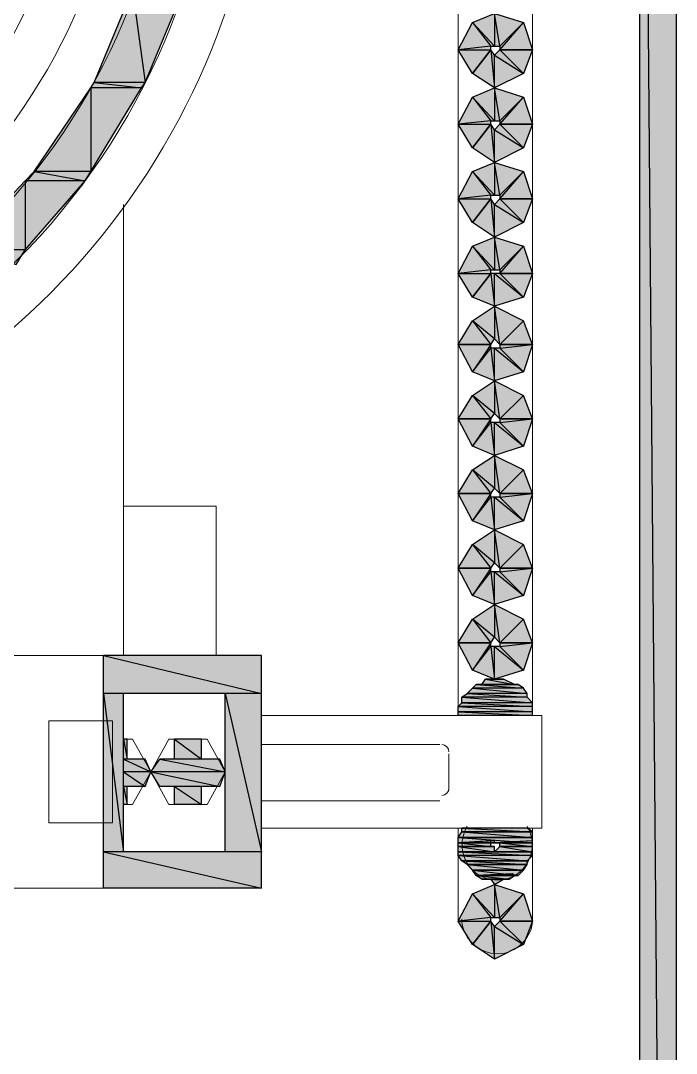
# Model space of a CAD drawing. Header units: millimetres. Extents: x 40 to 176, y -32 to 59.
# Drawn here: x 103.961 to 104.465, y -4.229 to -3.436 of the extents above; entities that cross this region are included whole.
import ezdxf

# ---------------------------------------------------------------- set-up
doc = ezdxf.new("R2010")
doc.units = ezdxf.units.MM
doc.layers.add('15 - Quadro de medição', color=6, linetype='Continuous')

msp = doc.modelspace()

# ---------------------------------------------------------------- hatches: boundary and pattern name
at = {"layer": '15 - Quadro de medição', "true_color": 0x000007}
h = msp.add_hatch(color=7, dxfattribs=at)
h.paths.add_polyline_path([(104.46493, -2.68359), (104.43699, -2.68359), (104.46493, -6.02603)])
h.paths.add_polyline_path([(104.43699, -2.68359), (104.46493, -6.02603), (104.43699, -6.02603)])
h = msp.add_hatch(color=7, dxfattribs=at)
h.paths.add_polyline_path([(104.0864, -3.41269), (104.04729, -3.41269), (104.05707, -3.48393)])
h.paths.add_polyline_path([(104.04729, -3.41269), (104.05707, -3.48393), (104.01796, -3.48393)])
h = msp.add_hatch(color=7, dxfattribs=at)
h.paths.add_polyline_path([(104.35458, -3.45879), (104.32944, -3.45879), (104.3476, -3.43783)])
h.paths.add_polyline_path([(104.32944, -3.45879), (104.3476, -3.43783), (104.32944, -3.45599)])
h.paths.add_polyline_path([(104.3476, -3.43783), (104.32944, -3.45599), (104.32525, -3.43085)])
h.paths.add_polyline_path([(104.32944, -3.45599), (104.32525, -3.43085), (104.32525, -3.45599)])
h.paths.add_polyline_path([(104.32525, -3.43085), (104.32525, -3.45599), (104.30849, -3.43783)])
h.paths.add_polyline_path([(104.32525, -3.45599), (104.30849, -3.43783), (104.32246, -3.45599)])
h.paths.add_polyline_path([(104.30849, -3.43783), (104.32246, -3.45599), (104.29731, -3.45879)])
h.paths.add_polyline_path([(104.32246, -3.45599), (104.29731, -3.45879), (104.32246, -3.45879)])
h.paths.add_polyline_path([(104.29731, -3.45879), (104.32246, -3.45879), (104.30849, -3.47694)])
h = msp.add_hatch(color=7, dxfattribs=at)
h.paths.add_polyline_path([(104.30849, -3.47694), (104.32246, -3.45879), (104.32525, -3.48812)])
h.paths.add_polyline_path([(104.32246, -3.45879), (104.32525, -3.48812), (104.32525, -3.46298)])
h.paths.add_polyline_path([(104.32525, -3.48812), (104.32525, -3.46298), (104.3476, -3.47694)])
h.paths.add_polyline_path([(104.32525, -3.46298), (104.3476, -3.47694), (104.32944, -3.45879)])
h.paths.add_polyline_path([(104.3476, -3.47694), (104.32944, -3.45879), (104.35458, -3.45879)])
h = msp.add_hatch(color=7, dxfattribs=at)
h.paths.add_polyline_path([(104.05428, -3.48812), (104.01517, -3.48812), (104.01517, -3.55237)])
h.paths.add_polyline_path([(104.01517, -3.48812), (104.01517, -3.55237), (103.97187, -3.55237)])
h = msp.add_hatch(color=7, dxfattribs=at)
h.paths.add_polyline_path([(104.05707, -3.48393), (104.01796, -3.48393), (104.05428, -3.48812)])
h.paths.add_polyline_path([(104.01796, -3.48393), (104.05428, -3.48812), (104.01517, -3.48812)])
h = msp.add_hatch(color=7, dxfattribs=at)
h.paths.add_polyline_path([(104.35458, -3.51605), (104.32944, -3.51605), (104.3476, -3.4951)])
h.paths.add_polyline_path([(104.32944, -3.51605), (104.3476, -3.4951), (104.32944, -3.51326)])
h.paths.add_polyline_path([(104.3476, -3.4951), (104.32944, -3.51326), (104.32525, -3.48812)])
h.paths.add_polyline_path([(104.32944, -3.51326), (104.32525, -3.48812), (104.32525, -3.51326)])
h.paths.add_polyline_path([(104.32525, -3.48812), (104.32525, -3.51326), (104.30849, -3.4951)])
h.paths.add_polyline_path([(104.32525, -3.51326), (104.30849, -3.4951), (104.32246, -3.51326)])
h.paths.add_polyline_path([(104.30849, -3.4951), (104.32246, -3.51326), (104.29731, -3.51605)])
h.paths.add_polyline_path([(104.32246, -3.51326), (104.29731, -3.51605), (104.32246, -3.51605)])
h.paths.add_polyline_path([(104.29731, -3.51605), (104.32246, -3.51605), (104.30849, -3.53421)])
h = msp.add_hatch(color=7, dxfattribs=at)
h.paths.add_polyline_path([(104.30849, -3.53421), (104.32246, -3.51605), (104.32525, -3.54539)])
h.paths.add_polyline_path([(104.32246, -3.51605), (104.32525, -3.54539), (104.32525, -3.52024)])
h.paths.add_polyline_path([(104.32525, -3.54539), (104.32525, -3.52024), (104.3476, -3.53421)])
h.paths.add_polyline_path([(104.32525, -3.52024), (104.3476, -3.53421), (104.32944, -3.51605)])
h.paths.add_polyline_path([(104.3476, -3.53421), (104.32944, -3.51605), (104.35458, -3.51605)])
h = msp.add_hatch(color=7, dxfattribs=at)
h.paths.add_polyline_path([(104.01517, -3.55237), (103.97187, -3.55237), (104.01098, -3.55935)])
h.paths.add_polyline_path([(103.97187, -3.55237), (104.01098, -3.55935), (103.96489, -3.55935)])
h = msp.add_hatch(color=7, dxfattribs=at)
h.paths.add_polyline_path([(104.35458, -3.57332), (104.32944, -3.57332), (104.3476, -3.55237)])
h.paths.add_polyline_path([(104.32944, -3.57332), (104.3476, -3.55237), (104.32944, -3.57053)])
h.paths.add_polyline_path([(104.3476, -3.55237), (104.32944, -3.57053), (104.32525, -3.54539)])
h.paths.add_polyline_path([(104.32944, -3.57053), (104.32525, -3.54539), (104.32525, -3.57053)])
h.paths.add_polyline_path([(104.32525, -3.54539), (104.32525, -3.57053), (104.30849, -3.55237)])
h.paths.add_polyline_path([(104.32525, -3.57053), (104.30849, -3.55237), (104.32246, -3.57053)])
h.paths.add_polyline_path([(104.30849, -3.55237), (104.32246, -3.57053), (104.29731, -3.57332)])
h.paths.add_polyline_path([(104.32246, -3.57053), (104.29731, -3.57332), (104.32246, -3.57332)])
h.paths.add_polyline_path([(104.29731, -3.57332), (104.32246, -3.57332), (104.30849, -3.59148)])
h = msp.add_hatch(color=7, dxfattribs=at)
h.paths.add_polyline_path([(104.01098, -3.55935), (103.96489, -3.55935), (103.96489, -3.61243)])
h.paths.add_polyline_path([(103.96489, -3.55935), (103.96489, -3.61243), (103.9146, -3.61243)])
h = msp.add_hatch(color=7, dxfattribs=at)
h.paths.add_polyline_path([(104.30849, -3.59148), (104.32246, -3.57332), (104.32525, -3.60265)])
h.paths.add_polyline_path([(104.32246, -3.57332), (104.32525, -3.60265), (104.32525, -3.57751)])
h.paths.add_polyline_path([(104.32525, -3.60265), (104.32525, -3.57751), (104.3476, -3.59148)])
h.paths.add_polyline_path([(104.32525, -3.57751), (104.3476, -3.59148), (104.32944, -3.57332)])
h.paths.add_polyline_path([(104.3476, -3.59148), (104.32944, -3.57332), (104.35458, -3.57332)])
h = msp.add_hatch(color=7, dxfattribs=at)
h.paths.add_polyline_path([(104.35458, -3.63059), (104.32944, -3.63059), (104.3476, -3.60964)])
h.paths.add_polyline_path([(104.32944, -3.63059), (104.3476, -3.60964), (104.32944, -3.62779)])
h.paths.add_polyline_path([(104.3476, -3.60964), (104.32944, -3.62779), (104.32525, -3.60265)])
h.paths.add_polyline_path([(104.32944, -3.62779), (104.32525, -3.60265), (104.32525, -3.62779)])
h.paths.add_polyline_path([(104.32525, -3.60265), (104.32525, -3.62779), (104.30849, -3.60964)])
h.paths.add_polyline_path([(104.32525, -3.62779), (104.30849, -3.60964), (104.32246, -3.62779)])
h.paths.add_polyline_path([(104.30849, -3.60964), (104.32246, -3.62779), (104.29731, -3.63059)])
h.paths.add_polyline_path([(104.32246, -3.62779), (104.29731, -3.63059), (104.32246, -3.63059)])
h.paths.add_polyline_path([(104.29731, -3.63059), (104.32246, -3.63059), (104.30849, -3.64875)])
h = msp.add_hatch(color=7, dxfattribs=at)
h.paths.add_polyline_path([(103.96489, -3.61243), (103.9146, -3.61243), (103.9579, -3.6236)])
h.paths.add_polyline_path([(103.9146, -3.61243), (103.9579, -3.6236), (103.90064, -3.6236)])
h = msp.add_hatch(color=7, dxfattribs=at)
h.paths.add_polyline_path([(104.30849, -3.64875), (104.32246, -3.63059), (104.32525, -3.65573)])
h.paths.add_polyline_path([(104.32246, -3.63059), (104.32525, -3.65573), (104.32525, -3.63059)])
h.paths.add_polyline_path([(104.32525, -3.65573), (104.32525, -3.63059), (104.3476, -3.64875)])
h.paths.add_polyline_path([(104.32525, -3.63059), (104.3476, -3.64875), (104.32944, -3.63059)])
h.paths.add_polyline_path([(104.3476, -3.64875), (104.32944, -3.63059), (104.35458, -3.63059)])
h = msp.add_hatch(color=7, dxfattribs=at)
h.paths.add_polyline_path([(104.35458, -3.68506), (104.3476, -3.6669), (104.32944, -3.68506)])
h.paths.add_polyline_path([(104.3476, -3.6669), (104.32944, -3.68506), (104.32525, -3.65573)])
h.paths.add_polyline_path([(104.32944, -3.68506), (104.32525, -3.65573), (104.32525, -3.68087)])
h.paths.add_polyline_path([(104.32525, -3.65573), (104.32525, -3.68087), (104.30849, -3.6669)])
h.paths.add_polyline_path([(104.32525, -3.68087), (104.30849, -3.6669), (104.32246, -3.68506)])
h.paths.add_polyline_path([(104.30849, -3.6669), (104.32246, -3.68506), (104.29731, -3.68506)])
h = msp.add_hatch(color=7, dxfattribs=at)
h.paths.add_polyline_path([(104.29731, -3.68506), (104.32246, -3.68506), (104.30849, -3.70601)])
h.paths.add_polyline_path([(104.32246, -3.68506), (104.30849, -3.70601), (104.32246, -3.68785)])
h.paths.add_polyline_path([(104.30849, -3.70601), (104.32246, -3.68785), (104.32525, -3.713)])
h.paths.add_polyline_path([(104.32246, -3.68785), (104.32525, -3.713), (104.32525, -3.68785)])
h.paths.add_polyline_path([(104.32525, -3.713), (104.32525, -3.68785), (104.3476, -3.70601)])
h.paths.add_polyline_path([(104.32525, -3.68785), (104.3476, -3.70601), (104.32944, -3.68785)])
h.paths.add_polyline_path([(104.3476, -3.70601), (104.32944, -3.68785), (104.35458, -3.68506)])
h.paths.add_polyline_path([(104.32944, -3.68785), (104.35458, -3.68506), (104.32944, -3.68506)])
h = msp.add_hatch(color=7, dxfattribs=at)
h.paths.add_polyline_path([(104.35458, -3.74233), (104.3476, -3.72417), (104.32944, -3.74233)])
h.paths.add_polyline_path([(104.3476, -3.72417), (104.32944, -3.74233), (104.32525, -3.713)])
h.paths.add_polyline_path([(104.32944, -3.74233), (104.32525, -3.713), (104.32525, -3.73814)])
h.paths.add_polyline_path([(104.32525, -3.713), (104.32525, -3.73814), (104.30849, -3.72417)])
h.paths.add_polyline_path([(104.32525, -3.73814), (104.30849, -3.72417), (104.32246, -3.74233)])
h.paths.add_polyline_path([(104.30849, -3.72417), (104.32246, -3.74233), (104.29731, -3.74233)])
h = msp.add_hatch(color=7, dxfattribs=at)
h.paths.add_polyline_path([(104.29731, -3.74233), (104.32246, -3.74233), (104.30849, -3.76328)])
h.paths.add_polyline_path([(104.32246, -3.74233), (104.30849, -3.76328), (104.32246, -3.74512)])
h.paths.add_polyline_path([(104.30849, -3.76328), (104.32246, -3.74512), (104.32525, -3.77026)])
h.paths.add_polyline_path([(104.32246, -3.74512), (104.32525, -3.77026), (104.32525, -3.74512)])
h.paths.add_polyline_path([(104.32525, -3.77026), (104.32525, -3.74512), (104.3476, -3.76328)])
h.paths.add_polyline_path([(104.32525, -3.74512), (104.3476, -3.76328), (104.32944, -3.74512)])
h.paths.add_polyline_path([(104.3476, -3.76328), (104.32944, -3.74512), (104.35458, -3.74233)])
h.paths.add_polyline_path([(104.32944, -3.74512), (104.35458, -3.74233), (104.32944, -3.74233)])
h = msp.add_hatch(color=7, dxfattribs=at)
h.paths.add_polyline_path([(104.35458, -3.7996), (104.3476, -3.78144), (104.32944, -3.7996)])
h.paths.add_polyline_path([(104.3476, -3.78144), (104.32944, -3.7996), (104.32525, -3.77026)])
h.paths.add_polyline_path([(104.32944, -3.7996), (104.32525, -3.77026), (104.32525, -3.79541)])
h.paths.add_polyline_path([(104.32525, -3.77026), (104.32525, -3.79541), (104.30849, -3.78144)])
h.paths.add_polyline_path([(104.32525, -3.79541), (104.30849, -3.78144), (104.32246, -3.7996)])
h.paths.add_polyline_path([(104.30849, -3.78144), (104.32246, -3.7996), (104.29731, -3.7996)])
h = msp.add_hatch(color=7, dxfattribs=at)
h.paths.add_polyline_path([(104.29731, -3.7996), (104.32246, -3.7996), (104.30849, -3.82055)])
h.paths.add_polyline_path([(104.32246, -3.7996), (104.30849, -3.82055), (104.32246, -3.80239)])
h.paths.add_polyline_path([(104.30849, -3.82055), (104.32246, -3.80239), (104.32525, -3.82753)])
h.paths.add_polyline_path([(104.32246, -3.80239), (104.32525, -3.82753), (104.32525, -3.80239)])
h.paths.add_polyline_path([(104.32525, -3.82753), (104.32525, -3.80239), (104.3476, -3.82055)])
h.paths.add_polyline_path([(104.32525, -3.80239), (104.3476, -3.82055), (104.32944, -3.80239)])
h.paths.add_polyline_path([(104.3476, -3.82055), (104.32944, -3.80239), (104.35458, -3.7996)])
h.paths.add_polyline_path([(104.32944, -3.80239), (104.35458, -3.7996), (104.32944, -3.7996)])
h = msp.add_hatch(color=7, dxfattribs=at)
h.paths.add_polyline_path([(104.35458, -3.85686), (104.3476, -3.8387), (104.32944, -3.85686)])
h.paths.add_polyline_path([(104.3476, -3.8387), (104.32944, -3.85686), (104.32525, -3.82753)])
h.paths.add_polyline_path([(104.32944, -3.85686), (104.32525, -3.82753), (104.32525, -3.85267)])
h.paths.add_polyline_path([(104.32525, -3.82753), (104.32525, -3.85267), (104.30849, -3.8387)])
h.paths.add_polyline_path([(104.32525, -3.85267), (104.30849, -3.8387), (104.32246, -3.85686)])
h.paths.add_polyline_path([(104.30849, -3.8387), (104.32246, -3.85686), (104.29731, -3.85686)])
h = msp.add_hatch(color=7, dxfattribs=at)
h.paths.add_polyline_path([(104.29731, -3.85686), (104.32246, -3.85686), (104.30849, -3.87781)])
h.paths.add_polyline_path([(104.32246, -3.85686), (104.30849, -3.87781), (104.32246, -3.85966)])
h.paths.add_polyline_path([(104.30849, -3.87781), (104.32246, -3.85966), (104.32525, -3.8848)])
h.paths.add_polyline_path([(104.32246, -3.85966), (104.32525, -3.8848), (104.32525, -3.85966)])
h.paths.add_polyline_path([(104.32525, -3.8848), (104.32525, -3.85966), (104.3476, -3.87781)])
h.paths.add_polyline_path([(104.32525, -3.85966), (104.3476, -3.87781), (104.32944, -3.85966)])
h.paths.add_polyline_path([(104.3476, -3.87781), (104.32944, -3.85966), (104.35458, -3.85686)])
h.paths.add_polyline_path([(104.32944, -3.85966), (104.35458, -3.85686), (104.32944, -3.85686)])
h = msp.add_hatch(color=7, dxfattribs=at)
h.paths.add_polyline_path([(104.35458, -3.91413), (104.3476, -3.89597), (104.32944, -3.91413)])
h.paths.add_polyline_path([(104.3476, -3.89597), (104.32944, -3.91413), (104.32525, -3.8848)])
h.paths.add_polyline_path([(104.32944, -3.91413), (104.32525, -3.8848), (104.32525, -3.90994)])
h.paths.add_polyline_path([(104.32525, -3.8848), (104.32525, -3.90994), (104.30849, -3.89597)])
h.paths.add_polyline_path([(104.32525, -3.90994), (104.30849, -3.89597), (104.32246, -3.91413)])
h.paths.add_polyline_path([(104.30849, -3.89597), (104.32246, -3.91413), (104.29731, -3.91413)])
h = msp.add_hatch(color=7, dxfattribs=at)
h.paths.add_polyline_path([(104.29731, -3.91413), (104.32246, -3.91413), (104.30849, -3.93508)])
h.paths.add_polyline_path([(104.32246, -3.91413), (104.30849, -3.93508), (104.32246, -3.91692)])
h.paths.add_polyline_path([(104.30849, -3.93508), (104.32246, -3.91692), (104.32525, -3.94206)])
h.paths.add_polyline_path([(104.32246, -3.91692), (104.32525, -3.94206), (104.32525, -3.91692)])
h.paths.add_polyline_path([(104.32525, -3.94206), (104.32525, -3.91692), (104.3476, -3.93508)])
h.paths.add_polyline_path([(104.32525, -3.91692), (104.3476, -3.93508), (104.32944, -3.91692)])
h.paths.add_polyline_path([(104.3476, -3.93508), (104.32944, -3.91692), (104.35458, -3.91413)])
h.paths.add_polyline_path([(104.32944, -3.91692), (104.35458, -3.91413), (104.32944, -3.91413)])
h = msp.add_hatch(color=7, dxfattribs=at)
h.paths.add_polyline_path([(104.14646, -3.92391), (104.02495, -3.92391), (104.14646, -3.95324)])
h.paths.add_polyline_path([(104.02495, -3.92391), (104.14646, -3.95324), (104.02495, -3.95324)])
h = msp.add_hatch(color=7, dxfattribs=at)
h.paths.add_polyline_path([(104.3476, -3.94905), (104.30849, -3.94905), (104.35039, -3.95324)])
h.paths.add_polyline_path([(104.30849, -3.94905), (104.35039, -3.95324), (104.3043, -3.95324)])
h = msp.add_hatch(color=7, dxfattribs=at)
h.paths.add_polyline_path([(104.34341, -3.94626), (104.31128, -3.94626), (104.3476, -3.94905)])
h.paths.add_polyline_path([(104.31128, -3.94626), (104.3476, -3.94905), (104.30849, -3.94905)])
h = msp.add_hatch(color=7, dxfattribs=at)
h.paths.add_polyline_path([(104.33223, -3.94206), (104.31827, -3.94206), (104.34061, -3.94626)])
h.paths.add_polyline_path([(104.31827, -3.94206), (104.34061, -3.94626), (104.31547, -3.94626)])
h = msp.add_hatch(color=7, dxfattribs=at)
h.paths.add_polyline_path([(104.04031, -3.95324), (104.02495, -3.95324), (104.04031, -4.07476)])
h.paths.add_polyline_path([(104.02495, -3.95324), (104.04031, -4.07476), (104.02495, -4.07476)])
h = msp.add_hatch(color=7, dxfattribs=at)
h.paths.add_polyline_path([(104.14646, -3.95324), (104.11853, -3.95324), (104.14646, -4.07476)])
h.paths.add_polyline_path([(104.11853, -3.95324), (104.14646, -4.07476), (104.11853, -4.07476)])
h = msp.add_hatch(color=7, dxfattribs=at)
h.paths.add_polyline_path([(104.35039, -3.95324), (104.3043, -3.95324), (104.35039, -3.95603)])
h.paths.add_polyline_path([(104.3043, -3.95324), (104.35039, -3.95603), (104.30011, -3.95603)])
h = msp.add_hatch(color=7, dxfattribs=at)
h.paths.add_polyline_path([(104.35039, -3.95603), (104.30011, -3.95603), (104.35458, -3.96022)])
h.paths.add_polyline_path([(104.30011, -3.95603), (104.35458, -3.96022), (104.30011, -3.96022)])
h = msp.add_hatch(color=7, dxfattribs=at)
h.paths.add_polyline_path([(104.35458, -3.96022), (104.30011, -3.96022), (104.35458, -3.96302)])
h.paths.add_polyline_path([(104.30011, -3.96022), (104.35458, -3.96302), (104.29731, -3.96302)])
h = msp.add_hatch(color=7, dxfattribs=at)
h.paths.add_polyline_path([(104.35458, -3.96302), (104.29731, -3.96302), (104.35458, -3.96721)])
h.paths.add_polyline_path([(104.29731, -3.96302), (104.35458, -3.96721), (104.29731, -3.96721)])
h = msp.add_hatch(color=7, dxfattribs=at)
h.paths.add_polyline_path([(104.35458, -3.96721), (104.29731, -3.96721), (104.35458, -3.97)])
h.paths.add_polyline_path([(104.29731, -3.96721), (104.35458, -3.97), (104.29731, -3.97)])
h = msp.add_hatch(color=7, dxfattribs=at)
h.paths.add_polyline_path([(104.0431, -3.98816), (104.04031, -3.98816), (104.0431, -4.00352)])
h.paths.add_polyline_path([(104.04031, -3.98816), (104.0431, -4.00352), (104.04031, -4.00352)])
h = msp.add_hatch(color=7, dxfattribs=at)
h.paths.add_polyline_path([(104.10037, -3.98816), (104.07942, -3.98816), (104.10037, -4.00352)])
h.paths.add_polyline_path([(104.07942, -3.98816), (104.10037, -4.00352), (104.07942, -4.00352)])
h = msp.add_hatch(color=7, dxfattribs=at)
h.paths.add_polyline_path([(104.05707, -4.00352), (104.04031, -4.00352), (104.06126, -4.0133)])
h.paths.add_polyline_path([(104.04031, -4.00352), (104.06126, -4.0133), (104.04031, -4.0133)])
h = msp.add_hatch(color=7, dxfattribs=at)
h.paths.add_polyline_path([(104.11434, -4.00352), (104.06825, -4.00352), (104.11853, -4.0133)])
h.paths.add_polyline_path([(104.06825, -4.00352), (104.11853, -4.0133), (104.06126, -4.0133)])
h = msp.add_hatch(color=7, dxfattribs=at)
h.paths.add_polyline_path([(104.06126, -4.0133), (104.04031, -4.0133), (104.05707, -4.02447)])
h.paths.add_polyline_path([(104.04031, -4.0133), (104.05707, -4.02447), (104.04031, -4.02447)])
h = msp.add_hatch(color=7, dxfattribs=at)
h.paths.add_polyline_path([(104.11853, -4.0133), (104.06126, -4.0133), (104.11434, -4.02447)])
h.paths.add_polyline_path([(104.06126, -4.0133), (104.11434, -4.02447), (104.06825, -4.02447)])
h = msp.add_hatch(color=7, dxfattribs=at)
h.paths.add_polyline_path([(104.0431, -4.02447), (104.04031, -4.02447), (104.0431, -4.03844)])
h.paths.add_polyline_path([(104.04031, -4.02447), (104.0431, -4.03844), (104.04031, -4.03844)])
h = msp.add_hatch(color=7, dxfattribs=at)
h.paths.add_polyline_path([(104.10037, -4.02447), (104.07942, -4.02447), (104.10037, -4.03844)])
h.paths.add_polyline_path([(104.07942, -4.02447), (104.10037, -4.03844), (104.07942, -4.03844)])
h = msp.add_hatch(color=7, dxfattribs=at)
h.paths.add_polyline_path([(104.35458, -4.05939), (104.30011, -4.05939), (104.35458, -4.06358)])
h.paths.add_polyline_path([(104.30011, -4.05939), (104.35458, -4.06358), (104.29731, -4.06358)])
h.paths.add_polyline_path([(104.35458, -4.06358), (104.29731, -4.06358)])
h.paths.add_polyline_path([(104.29731, -4.06358), (104.35458, -4.06358)])
h = msp.add_hatch(color=7, dxfattribs=at)
h.paths.add_polyline_path([(104.35039, -4.0566), (104.30011, -4.0566), (104.35458, -4.05939)])
h.paths.add_polyline_path([(104.30011, -4.0566), (104.35458, -4.05939), (104.30011, -4.05939)])
h.paths.add_polyline_path([(104.35458, -4.05939), (104.30011, -4.05939)])
h.paths.add_polyline_path([(104.30011, -4.05939), (104.35458, -4.05939)])
h = msp.add_hatch(color=7, dxfattribs=at)
h.paths.add_polyline_path([(104.35458, -4.06358), (104.29731, -4.06358), (104.35458, -4.06777)])
h.paths.add_polyline_path([(104.29731, -4.06358), (104.35458, -4.06777), (104.29731, -4.06777)])
h = msp.add_hatch(color=7, dxfattribs=at)
h.paths.add_polyline_path([(104.29731, -4.06777), (104.32525, -4.06777), (104.32525, -4.06638)])
h.paths.add_polyline_path([(104.32525, -4.06777), (104.32525, -4.06638), (104.29731, -4.06777)])
h = msp.add_hatch(color=7, dxfattribs=at)
h.paths.add_polyline_path([(104.29731, -4.06777), (104.32525, -4.06777), (104.32525, -4.06638)])
h.paths.add_polyline_path([(104.32525, -4.06777), (104.32525, -4.06638), (104.29731, -4.06777)])
h = msp.add_hatch(color=7, dxfattribs=at)
h.paths.add_polyline_path([(104.29731, -4.06777), (104.32525, -4.06777), (104.32525, -4.06638)])
h.paths.add_polyline_path([(104.32525, -4.06777), (104.32525, -4.06638), (104.29731, -4.06777)])
h = msp.add_hatch(color=7, dxfattribs=at)
h.paths.add_polyline_path([(104.32246, -4.06777), (104.32246, -4.06638), (104.29731, -4.06777)])
h.paths.add_polyline_path([(104.32246, -4.06777), (104.29731, -4.06777), (104.32525, -4.06777)])
h = msp.add_hatch(color=7, dxfattribs=at)
h.paths.add_polyline_path([(104.29731, -4.06777), (104.32246, -4.06777), (104.32246, -4.06638)])
h.paths.add_polyline_path([(104.32246, -4.06777), (104.32246, -4.06638), (104.29731, -4.06777)])
h = msp.add_hatch(color=7, dxfattribs=at)
h.paths.add_polyline_path([(104.29731, -4.06777), (104.32246, -4.06777), (104.32246, -4.06638)])
h.paths.add_polyline_path([(104.32246, -4.06777), (104.32246, -4.06638), (104.29731, -4.06777)])
h = msp.add_hatch(color=7, dxfattribs=at)
h.paths.add_polyline_path([(104.29731, -4.06777), (104.32246, -4.06777), (104.32246, -4.06638)])
h.paths.add_polyline_path([(104.32246, -4.06777), (104.32246, -4.06638), (104.29731, -4.06777)])
h = msp.add_hatch(color=7, dxfattribs=at)
h.paths.add_polyline_path([(104.32246, -4.06777), (104.29731, -4.06777), (104.32246, -4.07057)])
h.paths.add_polyline_path([(104.29731, -4.06777), (104.32246, -4.07057), (104.29731, -4.07057)])
h = msp.add_hatch(color=7, dxfattribs=at)
h.paths.add_polyline_path([(104.32525, -4.06777), (104.35458, -4.06777), (104.35458, -4.06638)])
h.paths.add_polyline_path([(104.35458, -4.06777), (104.35458, -4.06638), (104.32525, -4.06777)])
h = msp.add_hatch(color=7, dxfattribs=at)
h.paths.add_polyline_path([(104.32944, -4.06777), (104.35458, -4.06777), (104.35458, -4.06638)])
h.paths.add_polyline_path([(104.35458, -4.06777), (104.35458, -4.06638), (104.32944, -4.06777)])
h = msp.add_hatch(color=7, dxfattribs=at)
h.paths.add_polyline_path([(104.32944, -4.06777), (104.35458, -4.06777), (104.35458, -4.06638)])
h.paths.add_polyline_path([(104.35458, -4.06777), (104.35458, -4.06638), (104.32944, -4.06777)])
h = msp.add_hatch(color=7, dxfattribs=at)
h.paths.add_polyline_path([(104.32944, -4.06777), (104.35458, -4.06777), (104.35458, -4.06638)])
h.paths.add_polyline_path([(104.35458, -4.06777), (104.35458, -4.06638), (104.32944, -4.06777)])
h = msp.add_hatch(color=7, dxfattribs=at)
h.paths.add_polyline_path([(104.32944, -4.06777), (104.35458, -4.06777), (104.35458, -4.06638)])
h.paths.add_polyline_path([(104.35458, -4.06777), (104.35458, -4.06638), (104.32944, -4.06777)])
h = msp.add_hatch(color=7, dxfattribs=at)
h.paths.add_polyline_path([(104.32944, -4.06777), (104.35458, -4.06777), (104.35458, -4.06638)])
h.paths.add_polyline_path([(104.35458, -4.06777), (104.35458, -4.06638), (104.32944, -4.06777)])
h.paths.add_polyline_path([(104.35458, -4.06777), (104.32944, -4.06777)])
h.paths.add_polyline_path([(104.32944, -4.06777), (104.35458, -4.06777), (104.35458, -4.06638)])
h = msp.add_hatch(color=7, dxfattribs=at)
h.paths.add_polyline_path([(104.35458, -4.06777), (104.32944, -4.06777), (104.35458, -4.07057)])
h.paths.add_polyline_path([(104.32944, -4.06777), (104.35458, -4.07057), (104.32944, -4.07057)])
h = msp.add_hatch(color=7, dxfattribs=at)
h.paths.add_polyline_path([(104.14646, -4.07476), (104.02495, -4.07476), (104.14646, -4.10269)])
h.paths.add_polyline_path([(104.02495, -4.07476), (104.14646, -4.10269), (104.02495, -4.10269)])
h = msp.add_hatch(color=7, dxfattribs=at)
h.paths.add_polyline_path([(104.32525, -4.07057), (104.29731, -4.07057)])
h.paths.add_polyline_path([(104.32525, -4.07057), (104.29731, -4.07057), (104.32246, -4.07057)])
h = msp.add_hatch(color=7, dxfattribs=at)
h.paths.add_polyline_path([(104.32525, -4.07057), (104.29731, -4.07057), (104.32525, -4.07476)])
h.paths.add_polyline_path([(104.29731, -4.07057), (104.32525, -4.07476), (104.29731, -4.07476)])
h = msp.add_hatch(color=7, dxfattribs=at)
h.paths.add_polyline_path([(104.35458, -4.07476), (104.29731, -4.07476), (104.35458, -4.07755)])
h.paths.add_polyline_path([(104.29731, -4.07476), (104.35458, -4.07755), (104.29731, -4.07755)])
h = msp.add_hatch(color=7, dxfattribs=at)
h.paths.add_polyline_path([(104.35458, -4.07057), (104.32944, -4.07057), (104.35458, -4.07476)])
h.paths.add_polyline_path([(104.32944, -4.07057), (104.35458, -4.07476), (104.32525, -4.07476)])
h = msp.add_hatch(color=7, dxfattribs=at)
h.paths.add_polyline_path([(104.35458, -4.07755), (104.29731, -4.07755), (104.35039, -4.08174)])
h.paths.add_polyline_path([(104.29731, -4.07755), (104.35039, -4.08174), (104.30011, -4.08174)])
h.paths.add_polyline_path([(104.35039, -4.08174), (104.30011, -4.08174)])
h.paths.add_polyline_path([(104.30011, -4.08174), (104.35039, -4.08174)])
h = msp.add_hatch(color=7, dxfattribs=at)
h.paths.add_polyline_path([(104.35039, -4.08174), (104.30011, -4.08174), (104.35039, -4.08453)])
h.paths.add_polyline_path([(104.30011, -4.08174), (104.35039, -4.08453), (104.3043, -4.08453)])
h.paths.add_polyline_path([(104.35039, -4.08453), (104.3043, -4.08453)])
h.paths.add_polyline_path([(104.3043, -4.08453), (104.35039, -4.08453)])
h = msp.add_hatch(color=7, dxfattribs=at)
h.paths.add_polyline_path([(104.35039, -4.08453), (104.3043, -4.08453), (104.3476, -4.08872)])
h.paths.add_polyline_path([(104.3043, -4.08453), (104.3476, -4.08872), (104.30849, -4.08872)])
h.paths.add_polyline_path([(104.3476, -4.08872), (104.30849, -4.08872)])
h.paths.add_polyline_path([(104.30849, -4.08872), (104.3476, -4.08872)])
h = msp.add_hatch(color=7, dxfattribs=at)
h.paths.add_polyline_path([(104.3476, -4.08872), (104.30849, -4.08872), (104.34341, -4.09291)])
h.paths.add_polyline_path([(104.30849, -4.08872), (104.34341, -4.09291), (104.31128, -4.09291)])
h = msp.add_hatch(color=7, dxfattribs=at)
h.paths.add_polyline_path([(104.34061, -4.09291), (104.33922, -4.09152), (104.31128, -4.09291)])
h.paths.add_polyline_path([(104.34061, -4.09291), (104.31128, -4.09291), (104.34341, -4.09291)])
h = msp.add_hatch(color=7, dxfattribs=at)
h.paths.add_polyline_path([(104.34061, -4.09291), (104.31128, -4.09291), (104.33642, -4.09571)])
h.paths.add_polyline_path([(104.31128, -4.09291), (104.33642, -4.09571), (104.31547, -4.09571)])
h.paths.add_polyline_path([(104.33642, -4.09571), (104.31547, -4.09571)])
h.paths.add_polyline_path([(104.31547, -4.09571), (104.33642, -4.09571)])
h = msp.add_hatch(color=7, dxfattribs=at)
h.paths.add_polyline_path([(104.33642, -4.09571), (104.31547, -4.09571), (104.33223, -4.09571)])
h.paths.add_polyline_path([(104.31547, -4.09571), (104.33223, -4.09571), (104.32246, -4.09571)])
h.paths.add_polyline_path([(104.33223, -4.09571), (104.32246, -4.09571), (104.32525, -4.0999)])
h = msp.add_hatch(color=7, dxfattribs=at)
h.paths.add_polyline_path([(104.35458, -4.12783), (104.32944, -4.12783), (104.3476, -4.10688)])
h.paths.add_polyline_path([(104.32944, -4.12783), (104.3476, -4.10688), (104.32944, -4.12504)])
h.paths.add_polyline_path([(104.3476, -4.10688), (104.32944, -4.12504), (104.32525, -4.0999)])
h.paths.add_polyline_path([(104.32944, -4.12504), (104.32525, -4.0999), (104.32525, -4.12504)])
h.paths.add_polyline_path([(104.32525, -4.0999), (104.32525, -4.12504), (104.30849, -4.10688)])
h.paths.add_polyline_path([(104.32525, -4.12504), (104.30849, -4.10688), (104.32246, -4.12504)])
h.paths.add_polyline_path([(104.30849, -4.10688), (104.32246, -4.12504), (104.29731, -4.12783)])
h.paths.add_polyline_path([(104.32246, -4.12504), (104.29731, -4.12783), (104.32246, -4.12783)])
h.paths.add_polyline_path([(104.29731, -4.12783), (104.32246, -4.12783), (104.30849, -4.14599)])
h = msp.add_hatch(color=7, dxfattribs=at)
h.paths.add_polyline_path([(104.30849, -4.14599), (104.32246, -4.12783), (104.32525, -4.15717)])
h.paths.add_polyline_path([(104.32246, -4.12783), (104.32525, -4.15717), (104.32525, -4.13202)])
h.paths.add_polyline_path([(104.32525, -4.15717), (104.32525, -4.13202), (104.3476, -4.14599)])
h.paths.add_polyline_path([(104.32525, -4.13202), (104.3476, -4.14599), (104.32944, -4.12783)])
h.paths.add_polyline_path([(104.3476, -4.14599), (104.32944, -4.12783), (104.35458, -4.12783)])

# ---------------------------------------------------------------- linework, layer by layer
at = {"layer": '15 - Quadro de medição', "color": 7, "linetype": 'Continuous', "lineweight": 20, "true_color": 0x000007}
for points in [[(102.72037, -2.4615), (104.43699, -2.4615), (104.43699, -6.02603), (102.71339, -6.02603), (102.71199, -6.02603), (102.64914, -6.02603)], [(104.43699, -6.02603), (104.46493, -6.02603), (104.46493, -2.68359)], [(104.29731, -3.06211), (104.29731, -3.97), (104.29731, -3.97)], [(104.35458, -3.97), (104.35458, -3.06211), (104.35458, -3.06211)], [(104.04031, -3.92391), (104.04031, -3.57751), (104.04031, -3.57751)], [(104.11155, -3.92391), (104.11155, -3.80937), (104.04031, -3.80937)], [(104.02495, -3.92391), (104.02495, -4.10269), (104.02495, -4.10269)], [(104.04031, -3.95324), (104.11853, -3.95324), (104.11853, -4.07476), (104.04031, -4.07476)], [(104.04031, -3.95324), (104.04031, -4.07476), (104.04031, -4.07476)], [(104.14646, -3.97), (104.36157, -3.97), (104.36157, -4.0566), (104.14646, -4.0566)], [(104.04031, -3.98816), (104.04729, -3.98816), (104.06126, -4.0133), (104.04729, -4.03844), (104.04031, -4.03844)], [(104.04729, -3.98816), (104.0431, -3.98816), (104.0431, -4.00352)], [(104.07942, -3.98816), (104.07942, -4.00352), (104.07942, -4.00352)], [(104.10037, -3.98816), (104.10037, -4.00352), (104.10037, -4.00352)], [(104.28335, -3.99235), (104.14646, -3.99235), (104.14646, -3.99235)], [(104.05707, -4.00352), (104.0431, -4.00352), (104.0431, -4.00352)], [(104.07942, -4.00352), (104.06825, -4.00352), (104.06825, -4.00352)], [(104.11434, -4.00352), (104.10037, -4.00352), (104.10037, -4.00352)], [(104.29033, -4.02727), (104.29033, -3.99933), (104.29033, -3.99933)], [(104.05707, -4.02447), (104.0431, -4.02447), (104.0431, -4.02447)], [(104.0431, -4.02447), (104.0431, -4.03844), (104.0431, -4.03844)], [(104.07942, -4.02447), (104.06825, -4.02447), (104.06825, -4.02447)], [(104.07942, -4.02447), (104.07942, -4.03844), (104.07942, -4.03844)], [(104.10037, -4.02447), (104.10037, -4.03844), (104.10037, -4.03844)], [(104.11434, -4.02447), (104.10037, -4.02447), (104.10037, -4.02447)], [(104.14646, -4.03565), (104.28335, -4.03565), (104.28335, -4.03565)], [(104.29731, -4.0566), (104.29731, -4.12783), (104.29731, -4.12783)], [(104.35458, -4.12783), (104.35458, -4.0566), (104.35458, -4.0566)], [(104.32525, -4.15717), (104.32385, -4.15577), (104.32385, -4.15577)]]:
    msp.add_lwpolyline(points, dxfattribs=at)
at = {"layer": '15 - Quadro de medição', "color": 7, "linetype": 'Continuous', "lineweight": -2, "true_color": 0x000007}
for points in [[(104.46493, -2.68359), (104.43699, -2.68359), (104.46493, -6.02603)], [(104.43699, -2.68359), (104.46493, -6.02603), (104.43699, -6.02603)], [(104.04729, -3.41269), (104.05707, -3.48393), (104.01796, -3.48393)], [(104.0864, -3.41269), (104.04729, -3.41269), (104.05707, -3.48393)], [(104.32525, -3.43085), (104.32525, -3.45599), (104.30849, -3.43783)], [(104.3476, -3.43783), (104.32944, -3.45599), (104.32525, -3.43085)], [(104.32944, -3.45599), (104.32525, -3.43085), (104.32525, -3.45599)], [(104.30849, -3.43783), (104.32246, -3.45599), (104.29731, -3.45879)], [(104.32525, -3.45599), (104.30849, -3.43783), (104.32246, -3.45599)], [(104.35458, -3.45879), (104.32944, -3.45879), (104.3476, -3.43783)], [(104.32944, -3.45879), (104.3476, -3.43783), (104.32944, -3.45599)], [(104.32246, -3.45599), (104.29731, -3.45879), (104.32246, -3.45879)], [(104.29731, -3.45879), (104.32246, -3.45879), (104.30849, -3.47694)], [(104.30849, -3.47694), (104.32246, -3.45879), (104.32525, -3.48812)], [(104.32246, -3.45879), (104.32525, -3.48812), (104.32525, -3.46298)], [(104.32525, -3.46298), (104.3476, -3.47694), (104.32944, -3.45879)], [(104.32525, -3.48812), (104.32525, -3.46298), (104.3476, -3.47694)], [(104.3476, -3.47694), (104.32944, -3.45879), (104.35458, -3.45879)], [(104.01517, -3.48812), (104.01517, -3.55237), (103.97187, -3.55237)], [(104.01796, -3.48393), (104.05428, -3.48812), (104.01517, -3.48812)], [(104.05428, -3.48812), (104.01517, -3.48812), (104.01517, -3.55237)], [(104.05707, -3.48393), (104.01796, -3.48393), (104.05428, -3.48812)], [(104.32525, -3.48812), (104.32525, -3.51326), (104.30849, -3.4951)], [(104.3476, -3.4951), (104.32944, -3.51326), (104.32525, -3.48812)], [(104.32944, -3.51326), (104.32525, -3.48812), (104.32525, -3.51326)], [(104.30849, -3.4951), (104.32246, -3.51326), (104.29731, -3.51605)], [(104.32525, -3.51326), (104.30849, -3.4951), (104.32246, -3.51326)], [(104.35458, -3.51605), (104.32944, -3.51605), (104.3476, -3.4951)], [(104.32944, -3.51605), (104.3476, -3.4951), (104.32944, -3.51326)], [(104.32246, -3.51326), (104.29731, -3.51605), (104.32246, -3.51605)], [(104.29731, -3.51605), (104.32246, -3.51605), (104.30849, -3.53421)], [(104.30849, -3.53421), (104.32246, -3.51605), (104.32525, -3.54539)], [(104.32246, -3.51605), (104.32525, -3.54539), (104.32525, -3.52024)], [(104.32525, -3.52024), (104.3476, -3.53421), (104.32944, -3.51605)], [(104.32525, -3.54539), (104.32525, -3.52024), (104.3476, -3.53421)], [(104.3476, -3.53421), (104.32944, -3.51605), (104.35458, -3.51605)], [(103.97187, -3.55237), (104.01098, -3.55935), (103.96489, -3.55935)], [(104.01517, -3.55237), (103.97187, -3.55237), (104.01098, -3.55935)], [(104.30849, -3.55237), (104.32246, -3.57053), (104.29731, -3.57332)], [(104.32525, -3.54539), (104.32525, -3.57053), (104.30849, -3.55237)], [(104.32525, -3.57053), (104.30849, -3.55237), (104.32246, -3.57053)], [(104.3476, -3.55237), (104.32944, -3.57053), (104.32525, -3.54539)], [(104.32944, -3.57053), (104.32525, -3.54539), (104.32525, -3.57053)], [(104.35458, -3.57332), (104.32944, -3.57332), (104.3476, -3.55237)], [(104.32944, -3.57332), (104.3476, -3.55237), (104.32944, -3.57053)], [(103.96489, -3.55935), (103.96489, -3.61243), (103.9146, -3.61243)], [(104.01098, -3.55935), (103.96489, -3.55935), (103.96489, -3.61243)], [(104.32246, -3.57053), (104.29731, -3.57332), (104.32246, -3.57332)], [(104.29731, -3.57332), (104.32246, -3.57332), (104.30849, -3.59148)], [(104.30849, -3.59148), (104.32246, -3.57332), (104.32525, -3.60265)], [(104.32246, -3.57332), (104.32525, -3.60265), (104.32525, -3.57751)], [(104.32525, -3.57751), (104.3476, -3.59148), (104.32944, -3.57332)], [(104.3476, -3.59148), (104.32944, -3.57332), (104.35458, -3.57332)], [(104.32525, -3.60265), (104.32525, -3.57751), (104.3476, -3.59148)], [(104.32525, -3.60265), (104.32525, -3.62779), (104.30849, -3.60964)], [(104.3476, -3.60964), (104.32944, -3.62779), (104.32525, -3.60265)], [(104.32944, -3.62779), (104.32525, -3.60265), (104.32525, -3.62779)], [(103.96489, -3.61243), (103.9146, -3.61243), (103.9579, -3.6236)], [(104.30849, -3.60964), (104.32246, -3.62779), (104.29731, -3.63059)], [(104.32525, -3.62779), (104.30849, -3.60964), (104.32246, -3.62779)], [(104.35458, -3.63059), (104.32944, -3.63059), (104.3476, -3.60964)], [(104.32944, -3.63059), (104.3476, -3.60964), (104.32944, -3.62779)], [(104.32246, -3.62779), (104.29731, -3.63059), (104.32246, -3.63059)], [(104.29731, -3.63059), (104.32246, -3.63059), (104.30849, -3.64875)], [(104.30849, -3.64875), (104.32246, -3.63059), (104.32525, -3.65573)], [(104.32246, -3.63059), (104.32525, -3.65573), (104.32525, -3.63059)], [(104.32525, -3.65573), (104.32525, -3.63059), (104.3476, -3.64875)], [(104.32525, -3.63059), (104.3476, -3.64875), (104.32944, -3.63059)], [(104.3476, -3.64875), (104.32944, -3.63059), (104.35458, -3.63059)], [(104.32525, -3.65573), (104.32525, -3.68087), (104.30849, -3.6669)], [(104.3476, -3.6669), (104.32944, -3.68506), (104.32525, -3.65573)], [(104.32944, -3.68506), (104.32525, -3.65573), (104.32525, -3.68087)], [(104.30849, -3.6669), (104.32246, -3.68506), (104.29731, -3.68506)], [(104.32525, -3.68087), (104.30849, -3.6669), (104.32246, -3.68506)], [(104.35458, -3.68506), (104.3476, -3.6669), (104.32944, -3.68506)], [(104.29731, -3.68506), (104.32246, -3.68506), (104.30849, -3.70601)], [(104.32246, -3.68506), (104.30849, -3.70601), (104.32246, -3.68785)], [(104.3476, -3.70601), (104.32944, -3.68785), (104.35458, -3.68506)], [(104.32944, -3.68785), (104.35458, -3.68506), (104.32944, -3.68506)], [(104.30849, -3.70601), (104.32246, -3.68785), (104.32525, -3.713)], [(104.32246, -3.68785), (104.32525, -3.713), (104.32525, -3.68785)], [(104.32525, -3.713), (104.32525, -3.68785), (104.3476, -3.70601)], [(104.32525, -3.68785), (104.3476, -3.70601), (104.32944, -3.68785)], [(104.32525, -3.713), (104.32525, -3.73814), (104.30849, -3.72417)], [(104.3476, -3.72417), (104.32944, -3.74233), (104.32525, -3.713)], [(104.32944, -3.74233), (104.32525, -3.713), (104.32525, -3.73814)], [(104.30849, -3.72417), (104.32246, -3.74233), (104.29731, -3.74233)], [(104.32525, -3.73814), (104.30849, -3.72417), (104.32246, -3.74233)], [(104.35458, -3.74233), (104.3476, -3.72417), (104.32944, -3.74233)], [(104.29731, -3.74233), (104.32246, -3.74233), (104.30849, -3.76328)], [(104.32246, -3.74233), (104.30849, -3.76328), (104.32246, -3.74512)], [(104.3476, -3.76328), (104.32944, -3.74512), (104.35458, -3.74233)], [(104.32944, -3.74512), (104.35458, -3.74233), (104.32944, -3.74233)], [(104.30849, -3.76328), (104.32246, -3.74512), (104.32525, -3.77026)], [(104.32246, -3.74512), (104.32525, -3.77026), (104.32525, -3.74512)], [(104.32525, -3.77026), (104.32525, -3.74512), (104.3476, -3.76328)], [(104.32525, -3.74512), (104.3476, -3.76328), (104.32944, -3.74512)], [(104.32525, -3.77026), (104.32525, -3.79541), (104.30849, -3.78144)], [(104.3476, -3.78144), (104.32944, -3.7996), (104.32525, -3.77026)], [(104.32944, -3.7996), (104.32525, -3.77026), (104.32525, -3.79541)], [(104.30849, -3.78144), (104.32246, -3.7996), (104.29731, -3.7996)], [(104.32525, -3.79541), (104.30849, -3.78144), (104.32246, -3.7996)], [(104.35458, -3.7996), (104.3476, -3.78144), (104.32944, -3.7996)], [(104.29731, -3.7996), (104.32246, -3.7996), (104.30849, -3.82055)], [(104.32246, -3.7996), (104.30849, -3.82055), (104.32246, -3.80239)], [(104.30849, -3.82055), (104.32246, -3.80239), (104.32525, -3.82753)], [(104.32246, -3.80239), (104.32525, -3.82753), (104.32525, -3.80239)], [(104.32525, -3.82753), (104.32525, -3.80239), (104.3476, -3.82055)], [(104.32525, -3.80239), (104.3476, -3.82055), (104.32944, -3.80239)], [(104.3476, -3.82055), (104.32944, -3.80239), (104.35458, -3.7996)], [(104.32944, -3.80239), (104.35458, -3.7996), (104.32944, -3.7996)], [(104.32525, -3.82753), (104.32525, -3.85267), (104.30849, -3.8387)], [(104.3476, -3.8387), (104.32944, -3.85686), (104.32525, -3.82753)], [(104.32944, -3.85686), (104.32525, -3.82753), (104.32525, -3.85267)], [(104.30849, -3.8387), (104.32246, -3.85686), (104.29731, -3.85686)], [(104.32525, -3.85267), (104.30849, -3.8387), (104.32246, -3.85686)], [(104.35458, -3.85686), (104.3476, -3.8387), (104.32944, -3.85686)], [(104.29731, -3.85686), (104.32246, -3.85686), (104.30849, -3.87781)], [(104.32246, -3.85686), (104.30849, -3.87781), (104.32246, -3.85966)], [(104.30849, -3.87781), (104.32246, -3.85966), (104.32525, -3.8848)], [(104.32246, -3.85966), (104.32525, -3.8848), (104.32525, -3.85966)], [(104.32525, -3.8848), (104.32525, -3.85966), (104.3476, -3.87781)], [(104.32525, -3.85966), (104.3476, -3.87781), (104.32944, -3.85966)], [(104.3476, -3.87781), (104.32944, -3.85966), (104.35458, -3.85686)], [(104.32944, -3.85966), (104.35458, -3.85686), (104.32944, -3.85686)], [(104.32525, -3.8848), (104.32525, -3.90994), (104.30849, -3.89597)], [(104.3476, -3.89597), (104.32944, -3.91413), (104.32525, -3.8848)], [(104.32944, -3.91413), (104.32525, -3.8848), (104.32525, -3.90994)], [(104.30849, -3.89597), (104.32246, -3.91413), (104.29731, -3.91413)], [(104.32525, -3.90994), (104.30849, -3.89597), (104.32246, -3.91413)], [(104.35458, -3.91413), (104.3476, -3.89597), (104.32944, -3.91413)], [(104.29731, -3.91413), (104.32246, -3.91413), (104.30849, -3.93508)], [(104.32246, -3.91413), (104.30849, -3.93508), (104.32246, -3.91692)], [(104.30849, -3.93508), (104.32246, -3.91692), (104.32525, -3.94206)], [(104.32246, -3.91692), (104.32525, -3.94206), (104.32525, -3.91692)], [(104.32525, -3.94206), (104.32525, -3.91692), (104.3476, -3.93508)], [(104.32525, -3.91692), (104.3476, -3.93508), (104.32944, -3.91692)], [(104.3476, -3.93508), (104.32944, -3.91692), (104.35458, -3.91413)], [(104.32944, -3.91692), (104.35458, -3.91413), (104.32944, -3.91413)], [(104.14646, -3.92391), (104.02495, -3.92391), (104.14646, -3.95324)], [(104.02495, -3.92391), (104.14646, -3.95324), (104.02495, -3.95324)], [(104.30849, -3.94905), (104.35039, -3.95324), (104.3043, -3.95324)], [(104.31128, -3.94626), (104.3476, -3.94905), (104.30849, -3.94905)], [(104.3476, -3.94905), (104.30849, -3.94905), (104.35039, -3.95324)], [(104.31547, -3.94626), (104.34341, -3.94626), (104.31128, -3.94626)], [(104.34341, -3.94626), (104.31128, -3.94626), (104.3476, -3.94905)], [(104.31827, -3.94206), (104.34061, -3.94626), (104.31547, -3.94626)], [(104.34061, -3.94626), (104.31547, -3.94626), (104.34341, -3.94626)], [(104.32246, -3.94206), (104.33223, -3.94206), (104.31827, -3.94206)], [(104.33223, -3.94206), (104.31827, -3.94206), (104.34061, -3.94626)], [(104.32944, -3.94206), (104.32246, -3.94206), (104.33223, -3.94206)], [(104.04031, -3.95324), (104.02495, -3.95324), (104.04031, -4.07476)], [(104.02495, -3.95324), (104.04031, -4.07476), (104.02495, -4.07476)], [(104.14646, -3.95324), (104.11853, -3.95324), (104.14646, -4.07476)], [(104.11853, -3.95324), (104.14646, -4.07476), (104.11853, -4.07476)], [(104.3043, -3.95324), (104.35039, -3.95603), (104.30011, -3.95603)], [(104.35039, -3.95603), (104.30011, -3.95603), (104.35458, -3.96022)], [(104.30011, -3.95603), (104.35458, -3.96022), (104.30011, -3.96022)], [(104.35039, -3.95324), (104.3043, -3.95324), (104.35039, -3.95603)], [(104.30011, -3.96022), (104.35458, -3.96302), (104.29731, -3.96302)], [(104.35458, -3.96302), (104.29731, -3.96302), (104.35458, -3.96721)], [(104.29731, -3.96302), (104.35458, -3.96721), (104.29731, -3.96721)], [(104.35458, -3.96022), (104.30011, -3.96022), (104.35458, -3.96302)], [(104.35458, -3.96721), (104.29731, -3.96721), (104.35458, -3.97)], [(104.29731, -3.96721), (104.35458, -3.97), (104.29731, -3.97)], [(104.0431, -3.98816), (104.04031, -3.98816), (104.0431, -4.00352)], [(104.04031, -3.98816), (104.0431, -4.00352), (104.04031, -4.00352)], [(104.10037, -3.98816), (104.07942, -3.98816), (104.10037, -4.00352)], [(104.07942, -3.98816), (104.10037, -4.00352), (104.07942, -4.00352)], [(104.05707, -4.00352), (104.04031, -4.00352), (104.06126, -4.0133)], [(104.04031, -4.00352), (104.06126, -4.0133), (104.04031, -4.0133)], [(104.06825, -4.00352), (104.11853, -4.0133), (104.06126, -4.0133)], [(104.11434, -4.00352), (104.06825, -4.00352), (104.11853, -4.0133)], [(104.06126, -4.0133), (104.04031, -4.0133), (104.05707, -4.02447)], [(104.04031, -4.0133), (104.05707, -4.02447), (104.04031, -4.02447)], [(104.11853, -4.0133), (104.06126, -4.0133), (104.11434, -4.02447)], [(104.06126, -4.0133), (104.11434, -4.02447), (104.06825, -4.02447)], [(104.0431, -4.02447), (104.04031, -4.02447), (104.0431, -4.03844)], [(104.04031, -4.02447), (104.0431, -4.03844), (104.04031, -4.03844)], [(104.10037, -4.02447), (104.07942, -4.02447), (104.10037, -4.03844)], [(104.07942, -4.02447), (104.10037, -4.03844), (104.07942, -4.03844)], [(104.30011, -4.05939), (104.35458, -4.06358), (104.29731, -4.06358)], [(104.35039, -4.0566), (104.30011, -4.0566), (104.35458, -4.05939)], [(104.30011, -4.0566), (104.35458, -4.05939), (104.30011, -4.05939)], [(104.35458, -4.05939), (104.30011, -4.05939)], [(104.30011, -4.05939), (104.35458, -4.05939), (104.35458, -4.05939)], [(104.35458, -4.05939), (104.30011, -4.05939), (104.35458, -4.06358)], [(104.35458, -4.06358), (104.29731, -4.06358)], [(104.29731, -4.06358), (104.35458, -4.06358), (104.35458, -4.06358)], [(104.35458, -4.06358), (104.29731, -4.06358), (104.35458, -4.06777)], [(104.29731, -4.06358), (104.35458, -4.06777), (104.29731, -4.06777)], [(104.29731, -4.06777), (104.32525, -4.06777), (104.32525, -4.06638)], [(104.32525, -4.06777), (104.32525, -4.06638), (104.29731, -4.06777)], [(104.29731, -4.06777), (104.32525, -4.06777), (104.32525, -4.06638)], [(104.32525, -4.06777), (104.32525, -4.06638), (104.29731, -4.06777)], [(104.29731, -4.06777), (104.32525, -4.06777), (104.32525, -4.06638)], [(104.32525, -4.06777), (104.32525, -4.06638), (104.29731, -4.06777)], [(104.32246, -4.06777), (104.32246, -4.06638), (104.29731, -4.06777)], [(104.29731, -4.06777), (104.32246, -4.06777), (104.32246, -4.06638)], [(104.32246, -4.06777), (104.32246, -4.06638), (104.29731, -4.06777)], [(104.29731, -4.06777), (104.32246, -4.06777), (104.32246, -4.06638)], [(104.32246, -4.06777), (104.32246, -4.06638), (104.29731, -4.06777)], [(104.29731, -4.06777), (104.32246, -4.06777), (104.32246, -4.06638)], [(104.32246, -4.06777), (104.32246, -4.06638), (104.29731, -4.06777)], [(104.32246, -4.06777), (104.29731, -4.06777), (104.32525, -4.06777)], [(104.32246, -4.06777), (104.29731, -4.06777), (104.32246, -4.07057)], [(104.29731, -4.06777), (104.32246, -4.07057), (104.29731, -4.07057)], [(104.32525, -4.06777), (104.35458, -4.06777), (104.35458, -4.06638)], [(104.35458, -4.06777), (104.35458, -4.06638), (104.32525, -4.06777)], [(104.35458, -4.06777), (104.32525, -4.06777)], [(104.32525, -4.06777), (104.35458, -4.06777), (104.32944, -4.06777)], [(104.32944, -4.06777), (104.35458, -4.06777), (104.35458, -4.06638)], [(104.35458, -4.06777), (104.35458, -4.06638), (104.32944, -4.06777)], [(104.32944, -4.06777), (104.35458, -4.06777), (104.35458, -4.06638)], [(104.35458, -4.06777), (104.35458, -4.06638), (104.32944, -4.06777)], [(104.32944, -4.06777), (104.35458, -4.06777), (104.35458, -4.06638)], [(104.35458, -4.06777), (104.35458, -4.06638), (104.32944, -4.06777)], [(104.32944, -4.06777), (104.35458, -4.06777), (104.35458, -4.06638)], [(104.35458, -4.06777), (104.35458, -4.06638), (104.32944, -4.06777)], [(104.32944, -4.06777), (104.35458, -4.06777), (104.35458, -4.06638)], [(104.35458, -4.06777), (104.35458, -4.06638), (104.32944, -4.06777)], [(104.32944, -4.06777), (104.35458, -4.06777), (104.35458, -4.06638)], [(104.35458, -4.06777), (104.32944, -4.06777)], [(104.35458, -4.06777), (104.32944, -4.06777), (104.35458, -4.07057)], [(104.32944, -4.06777), (104.35458, -4.07057), (104.32944, -4.07057)], [(104.14646, -4.07476), (104.02495, -4.07476), (104.14646, -4.10269)], [(104.02495, -4.07476), (104.14646, -4.10269), (104.02495, -4.10269)], [(104.29731, -4.07057), (104.32246, -4.07057), (104.32246, -4.07057)], [(104.32246, -4.07057), (104.32246, -4.07057), (104.29731, -4.07057)], [(104.29731, -4.07057), (104.32246, -4.07057), (104.32246, -4.07057)], [(104.32246, -4.07057), (104.32246, -4.07057), (104.29731, -4.07057)], [(104.32246, -4.07057), (104.29731, -4.07057)], [(104.29731, -4.07057), (104.32246, -4.07057), (104.32246, -4.07057)], [(104.29731, -4.07057), (104.32246, -4.07057), (104.32246, -4.07057)], [(104.32246, -4.07057), (104.32246, -4.07057), (104.29731, -4.07057)], [(104.29731, -4.07057), (104.32246, -4.07057), (104.32246, -4.07057)], [(104.32246, -4.07057), (104.32246, -4.07057), (104.29731, -4.07057)], [(104.32525, -4.07057), (104.32525, -4.07057), (104.29731, -4.07057)], [(104.32525, -4.07057), (104.29731, -4.07057), (104.32246, -4.07057)], [(104.29731, -4.07057), (104.32525, -4.07057), (104.32525, -4.07057)], [(104.32525, -4.07057), (104.32525, -4.07057), (104.29731, -4.07057)], [(104.32525, -4.07057), (104.29731, -4.07057), (104.32525, -4.07476)], [(104.29731, -4.07057), (104.32525, -4.07476), (104.29731, -4.07476)], [(104.29731, -4.07476), (104.32525, -4.07476), (104.32525, -4.07476)], [(104.32525, -4.07476), (104.32525, -4.07476), (104.29731, -4.07476)], [(104.29731, -4.07476), (104.35458, -4.07476), (104.35458, -4.07476)], [(104.35458, -4.07476), (104.35458, -4.07476), (104.29731, -4.07476)], [(104.35458, -4.07476), (104.29731, -4.07476), (104.35458, -4.07755)], [(104.29731, -4.07476), (104.35458, -4.07755), (104.29731, -4.07755)], [(104.32944, -4.07057), (104.35458, -4.07476), (104.32525, -4.07476)], [(104.32525, -4.07476), (104.35458, -4.07476), (104.35458, -4.07476)], [(104.35458, -4.07476), (104.35458, -4.07476), (104.32525, -4.07476)], [(104.32944, -4.07057), (104.35458, -4.07057), (104.35458, -4.07057)], [(104.35458, -4.07057), (104.35458, -4.07057), (104.32944, -4.07057)], [(104.32944, -4.07057), (104.35458, -4.07057), (104.35458, -4.07057)], [(104.35458, -4.07057), (104.35458, -4.07057), (104.32944, -4.07057)], [(104.35458, -4.07057), (104.32944, -4.07057)], [(104.32944, -4.07057), (104.35458, -4.07057), (104.35458, -4.07057)], [(104.32944, -4.07057), (104.35458, -4.07057), (104.35458, -4.07057)], [(104.35458, -4.07057), (104.35458, -4.07057), (104.32944, -4.07057)], [(104.32944, -4.07057), (104.35458, -4.07057), (104.35458, -4.07057)], [(104.35458, -4.07057), (104.35458, -4.07057), (104.32944, -4.07057)], [(104.32944, -4.07057), (104.35458, -4.07057), (104.35458, -4.07057)], [(104.35458, -4.07057), (104.35458, -4.07057), (104.32944, -4.07057)], [(104.32944, -4.07057), (104.35458, -4.07057), (104.35458, -4.07057)], [(104.35458, -4.07057), (104.35458, -4.07057), (104.32944, -4.07057)], [(104.35458, -4.07057), (104.32944, -4.07057), (104.35458, -4.07476)], [(104.35458, -4.07755), (104.29731, -4.07755), (104.35039, -4.08174)], [(104.29731, -4.07755), (104.35039, -4.08174), (104.30011, -4.08174)], [(104.35039, -4.08174), (104.30011, -4.08174)], [(104.30011, -4.08174), (104.35039, -4.08174), (104.35039, -4.08174)], [(104.35039, -4.08174), (104.30011, -4.08174), (104.35039, -4.08453)], [(104.30011, -4.08174), (104.35039, -4.08453), (104.3043, -4.08453)], [(104.35039, -4.08453), (104.3043, -4.08453)], [(104.3043, -4.08453), (104.35039, -4.08453), (104.35039, -4.08453)], [(104.35039, -4.08453), (104.3043, -4.08453), (104.3476, -4.08872)], [(104.3043, -4.08453), (104.3476, -4.08872), (104.30849, -4.08872)], [(104.3476, -4.08872), (104.30849, -4.08872)], [(104.30849, -4.08872), (104.3476, -4.08872), (104.3476, -4.08872)], [(104.3476, -4.08872), (104.30849, -4.08872), (104.34341, -4.09291)], [(104.30849, -4.08872), (104.34341, -4.09291), (104.31128, -4.09291)], [(104.34061, -4.09291), (104.33922, -4.09152), (104.31128, -4.09291)], [(104.34061, -4.09291), (104.31128, -4.09291), (104.34341, -4.09291)], [(104.34061, -4.09291), (104.31128, -4.09291), (104.33642, -4.09571)], [(104.31128, -4.09291), (104.33642, -4.09571), (104.31547, -4.09571)], [(104.33642, -4.09571), (104.31547, -4.09571)], [(104.31547, -4.09571), (104.33642, -4.09571), (104.33642, -4.09571)], [(104.33642, -4.09571), (104.31547, -4.09571), (104.33223, -4.09571)], [(104.31547, -4.09571), (104.33223, -4.09571), (104.32246, -4.09571)], [(104.33223, -4.09571), (104.32246, -4.09571), (104.32525, -4.0999)], [(104.32246, -4.09571), (104.33223, -4.09571), (104.33223, -4.09571)], [(104.33223, -4.09571), (104.33223, -4.09571), (104.32246, -4.09571)], [(104.30849, -4.10688), (104.32246, -4.12504), (104.29731, -4.12783)], [(104.32525, -4.0999), (104.32525, -4.12504), (104.30849, -4.10688)], [(104.32525, -4.12504), (104.30849, -4.10688), (104.32246, -4.12504)], [(104.3476, -4.10688), (104.32944, -4.12504), (104.32525, -4.0999)], [(104.32944, -4.12504), (104.32525, -4.0999), (104.32525, -4.12504)], [(104.35458, -4.12783), (104.32944, -4.12783), (104.3476, -4.10688)], [(104.32944, -4.12783), (104.3476, -4.10688), (104.32944, -4.12504)], [(104.32246, -4.12504), (104.29731, -4.12783), (104.32246, -4.12783)], [(104.29731, -4.12783), (104.32246, -4.12783), (104.30849, -4.14599)], [(104.30849, -4.14599), (104.32246, -4.12783), (104.32525, -4.15717)], [(104.32246, -4.12783), (104.32525, -4.15717), (104.32525, -4.13202)], [(104.32525, -4.13202), (104.3476, -4.14599), (104.32944, -4.12783)], [(104.3476, -4.14599), (104.32944, -4.12783), (104.35458, -4.12783)], [(104.32525, -4.15717), (104.32525, -4.13202), (104.3476, -4.14599)]]:
    msp.add_lwpolyline(points, close=True, dxfattribs=at)
at = {"layer": '15 - Quadro de medição', "color": 7, "linetype": 'Continuous', "lineweight": 20, "true_color": 0x000007}
for points in [[(103.57519, -3.92391), (104.14646, -3.92391), (104.14646, -4.10269), (103.00671, -4.10269), (103.00671, -3.92391)], [(103.98304, -4.05241), (104.03193, -4.05241), (104.03193, -3.97419), (103.98304, -3.97419)], [(104.10456, -3.98816), (104.11853, -4.0133), (104.10456, -4.03844), (104.07523, -4.03844), (104.06126, -4.0133), (104.07523, -3.98816)]]:
    msp.add_lwpolyline(points, close=True, dxfattribs=at)
for points, knots in [([(104.11434, -3.24369), (104.11434, -2.94757), (103.87549, -2.70873), (103.58078, -2.70873), (103.58078, -2.70873), (103.28466, -2.70873), (103.04582, -2.94757), (103.04582, -3.24369), (103.04582, -3.24369), (103.04582, -3.5384), (103.28466, -3.77725), (103.58078, -3.77725), (103.58078, -3.77725), (103.87549, -3.77725), (104.11434, -3.5384), (104.11434, -3.24369)], [0, 0, 0, 0, 0.0625, 0.0625, 0.0625, 0.062501, 0.125, 0.125, 0.125, 0.125001, 0.1875, 0.1875, 0.1875, 0.187501, 1, 1, 1, 1]), ([(103.31958, -2.73666), (103.08493, -2.85678), (102.96341, -3.12217), (103.02626, -3.37777), (103.02626, -3.37777), (103.08772, -3.63338), (103.31679, -3.81356), (103.58078, -3.81356), (103.58078, -3.81356), (103.84337, -3.81356), (104.07244, -3.63338), (104.13389, -3.37777), (104.13389, -3.37777), (104.19675, -3.12217), (104.07523, -2.85678), (103.84197, -2.73666)], [0, 0, 0, 0, 0.0625, 0.0625, 0.0625, 0.062501, 0.125, 0.125, 0.125, 0.125001, 0.1875, 0.1875, 0.1875, 0.187501, 1, 1, 1, 1]), ([(104.07942, -3.24369), (104.07942, -2.96713), (103.85594, -2.74365), (103.58078, -2.74365), (103.58078, -2.74365), (103.30422, -2.74365), (103.08074, -2.96713), (103.08074, -3.24369), (103.08074, -3.24369), (103.08074, -3.51885), (103.30422, -3.74233), (103.58078, -3.74233), (103.58078, -3.74233), (103.85594, -3.74233), (104.07942, -3.51885), (104.07942, -3.24369)], [0, 0, 0, 0, 0.0625, 0.0625, 0.0625, 0.062501, 0.125, 0.125, 0.125, 0.125001, 0.1875, 0.1875, 0.1875, 0.187501, 1, 1, 1, 1]), ([(104.0431, -3.24369), (104.0431, -2.98668), (103.83638, -2.77996), (103.58078, -2.77996), (103.58078, -2.77996), (103.32377, -2.77996), (103.11705, -2.98668), (103.11705, -3.24369), (103.11705, -3.24369), (103.11705, -3.49929), (103.32377, -3.70601), (103.58078, -3.70601), (103.58078, -3.70601), (103.83638, -3.70601), (104.0431, -3.49929), (104.0431, -3.24369)], [0, 0, 0, 0, 0.0625, 0.0625, 0.0625, 0.062501, 0.125, 0.125, 0.125, 0.125001, 0.1875, 0.1875, 0.1875, 0.187501, 1, 1, 1, 1]), ([(104.3043, -4.0552), (104.29731, -4.06638), (104.30011, -4.08174), (104.30989, -4.09012), (104.30989, -4.09012), (104.31966, -4.0985), (104.33503, -4.0985), (104.3448, -4.09012), (104.3448, -4.09012), (104.35458, -4.08174), (104.35738, -4.06638), (104.35039, -4.0552)], [0, 0, 0, 0, 0.083333, 0.083333, 0.083333, 0.083334, 0.166667, 0.166667, 0.166667, 0.166668, 1, 1, 1, 1])]:
    msp.add_open_spline(points, degree=3, knots=knots, dxfattribs=at)
for points in [[(103.95092, -3.45599), (104.02634, -3.3247), (104.02634, -3.16128), (103.95092, -3.02998)], [(104.29033, -3.99794), (104.29033, -3.99514), (104.28754, -3.99235), (104.28474, -3.99235)], [(104.28474, -4.03146), (104.28754, -4.03146), (104.29033, -4.02866), (104.29033, -4.02587)], [(104.30011, -4.12644), (104.30011, -4.1404), (104.31268, -4.15298), (104.32804, -4.15298)], [(104.32804, -4.15298), (104.34201, -4.15298), (104.35458, -4.1404), (104.35458, -4.12644)]]:
    msp.add_open_spline(points, degree=3, dxfattribs=at)

doc.saveas('drawing.dxf')
